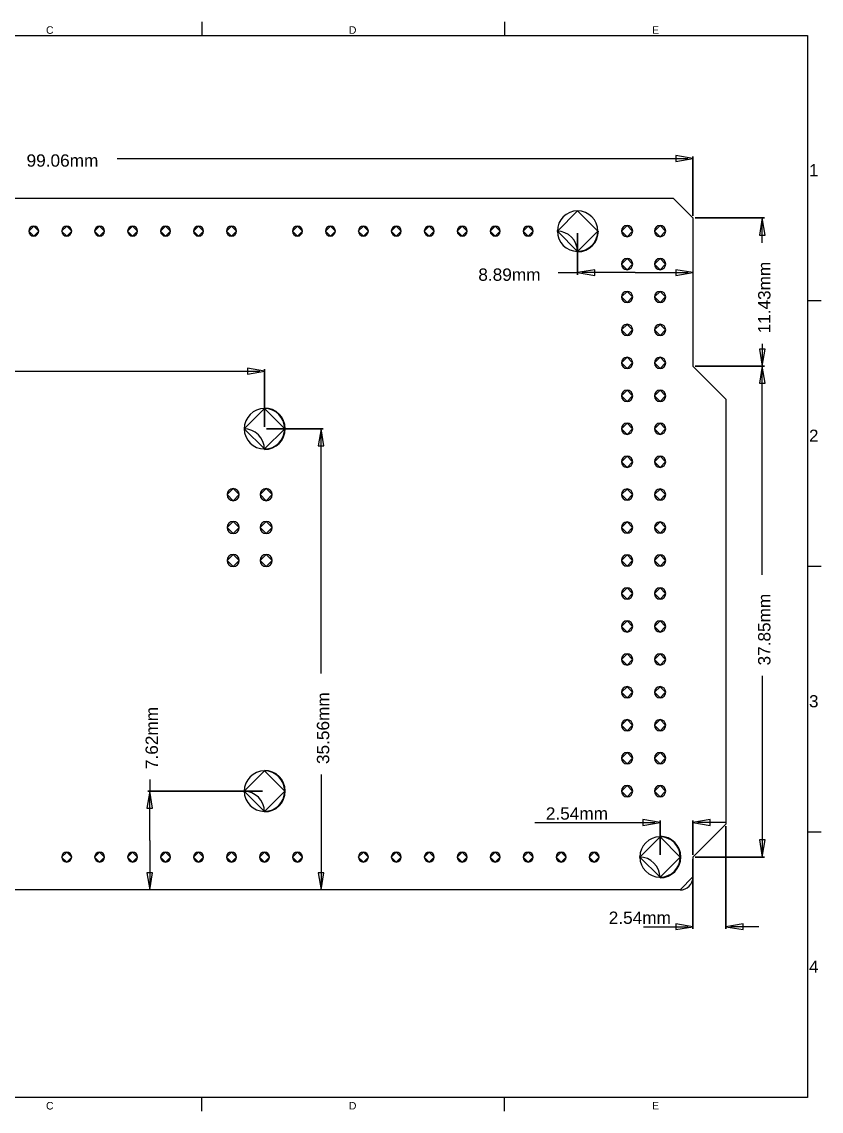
# Model space of a CAD drawing. Header units: inches. Extents: x 0 to 297, y -210 to 0.
# Drawn here: x 143 to 297, y -210 to 0 of the extents above; entities that cross this region are included whole.
import ezdxf

# ---------------------------------------------------------------- set-up
doc = ezdxf.new("R2010")
doc.units = ezdxf.units.IN
doc.header["$MEASUREMENT"] = 0
doc.styles.add('Arial0', font='arial.ttf', dxfattribs={"height": 2.265495})

msp = doc.modelspace()

# ---------------------------------------------------------------- linework, layer by layer
at = {"color": 18, "true_color": 0x000000}
for p, q in [((177.67, 0), (177.67, -2.65)), ((236.01, 0), (236.01, -2.65)), ((2.65, -2.65), (294.35, -2.65)), ((294.35, -2.65), (294.35, -207.35)), ((27.15, -34), (268.49, -34)), ((268.49, -34), (272.3, -37.81)), ((250.07, -36.45), (246.17, -40.35)), ((253.97, -40.35), (250.07, -36.45)), ((145.3, -39.39), (144.33, -40.35)), ((146.26, -40.35), (145.3, -39.39)), ((151.65, -39.39), (150.68, -40.35)), ((152.61, -40.35), (151.65, -39.39)), ((158, -39.39), (157.03, -40.35)), ((158.96, -40.35), (158, -39.39)), ((164.35, -39.39), (163.38, -40.35)), ((165.31, -40.35), (164.35, -39.39)), ((170.7, -39.39), (169.73, -40.35)), ((171.66, -40.35), (170.7, -39.39)), ((177.05, -39.39), (176.08, -40.35)), ((178.01, -40.35), (177.05, -39.39)), ((183.4, -39.39), (182.43, -40.35)), ((184.36, -40.35), (183.4, -39.39)), ((196.1, -39.39), (195.13, -40.35)), ((197.06, -40.35), (196.1, -39.39)), ((202.45, -39.39), (201.48, -40.35)), ((203.41, -40.35), (202.45, -39.39)), ((208.8, -39.39), (207.83, -40.35)), ((209.76, -40.35), (208.8, -39.39)), ((215.15, -39.39), (214.18, -40.35)), ((216.11, -40.35), (215.15, -39.39)), ((221.5, -39.39), (220.53, -40.35)), ((222.46, -40.35), (221.5, -39.39)), ((227.85, -39.39), (226.88, -40.35)), ((228.81, -40.35), (227.85, -39.39)), ((234.2, -39.39), (233.23, -40.35)), ((235.16, -40.35), (234.2, -39.39)), ((240.55, -39.39), (239.58, -40.35)), ((241.51, -40.35), (240.55, -39.39)), ((259.6, -39.27), (258.51, -40.35)), ((260.68, -40.35), (259.6, -39.27)), ((265.95, -39.27), (264.86, -40.35)), ((267.03, -40.35), (265.95, -39.27)), ((272.3, -37.81), (272.3, -66.39)), ((144.33, -40.35), (145.3, -41.32)), ((145.3, -41.32), (146.26, -40.35)), ((150.68, -40.35), (151.65, -41.32)), ((151.65, -41.32), (152.61, -40.35)), ((157.03, -40.35), (158, -41.32)), ((158, -41.32), (158.96, -40.35)), ((163.38, -40.35), (164.35, -41.32)), ((164.35, -41.32), (165.31, -40.35)), ((169.73, -40.35), (170.7, -41.32)), ((170.7, -41.32), (171.66, -40.35)), ((176.08, -40.35), (177.05, -41.32)), ((177.05, -41.32), (178.01, -40.35)), ((182.43, -40.35), (183.4, -41.32)), ((183.4, -41.32), (184.36, -40.35)), ((195.13, -40.35), (196.1, -41.32)), ((196.1, -41.32), (197.06, -40.35)), ((201.48, -40.35), (202.45, -41.32)), ((202.45, -41.32), (203.41, -40.35)), ((207.83, -40.35), (208.8, -41.32)), ((208.8, -41.32), (209.76, -40.35)), ((214.18, -40.35), (215.15, -41.32)), ((215.15, -41.32), (216.11, -40.35)), ((220.53, -40.35), (221.5, -41.32)), ((221.5, -41.32), (222.46, -40.35)), ((226.88, -40.35), (227.85, -41.32)), ((227.85, -41.32), (228.81, -40.35)), ((233.23, -40.35), (234.2, -41.32)), ((234.2, -41.32), (235.16, -40.35)), ((239.58, -40.35), (240.55, -41.32)), ((240.55, -41.32), (241.51, -40.35)), ((246.17, -40.35), (250.07, -44.25)), ((250.07, -44.25), (253.97, -40.35)), ((258.51, -40.35), (259.6, -41.44)), ((259.6, -41.44), (260.68, -40.35)), ((264.86, -40.35), (265.95, -41.44)), ((265.95, -41.44), (267.03, -40.35)), ((250.07, -44.35), (250.07, -44.35)), ((259.6, -45.62), (258.51, -46.7)), ((260.68, -46.7), (259.6, -45.62)), ((265.95, -45.62), (264.86, -46.7)), ((267.03, -46.7), (265.95, -45.62)), ((258.51, -46.7), (259.6, -47.79)), ((259.6, -47.79), (260.68, -46.7)), ((264.86, -46.7), (265.95, -47.79)), ((265.95, -47.79), (267.03, -46.7)), ((259.6, -51.97), (258.51, -53.05)), ((260.68, -53.05), (259.6, -51.97)), ((265.95, -51.97), (264.86, -53.05)), ((267.03, -53.05), (265.95, -51.97)), ((258.51, -53.05), (259.6, -54.14)), ((259.6, -54.14), (260.68, -53.05)), ((264.86, -53.05), (265.95, -54.14)), ((265.95, -54.14), (267.03, -53.05)), ((297, -53.82), (294.35, -53.82)), ((259.6, -58.32), (258.51, -59.4)), ((260.68, -59.4), (259.6, -58.32)), ((265.95, -58.32), (264.86, -59.4)), ((267.03, -59.4), (265.95, -58.32)), ((258.51, -59.4), (259.6, -60.49)), ((259.6, -60.49), (260.68, -59.4)), ((264.86, -59.4), (265.95, -60.49)), ((265.95, -60.49), (267.03, -59.4)), ((259.6, -64.67), (258.51, -65.75)), ((260.68, -65.75), (259.6, -64.67)), ((265.95, -64.67), (264.86, -65.75)), ((267.03, -65.75), (265.95, -64.67)), ((258.51, -65.75), (259.6, -66.84)), ((259.6, -66.84), (260.68, -65.75)), ((264.86, -65.75), (265.95, -66.84)), ((265.95, -66.84), (267.03, -65.75)), ((272.3, -66.39), (278.65, -72.74)), ((259.6, -71.02), (258.51, -72.1)), ((260.68, -72.1), (259.6, -71.02)), ((265.95, -71.02), (264.86, -72.1)), ((267.03, -72.1), (265.95, -71.02)), ((258.51, -72.1), (259.6, -73.19)), ((259.6, -73.19), (260.68, -72.1)), ((264.86, -72.1), (265.95, -73.19)), ((265.95, -73.19), (267.03, -72.1)), ((278.65, -72.74), (278.65, -154.65)), ((189.75, -74.55), (185.85, -78.45)), ((193.65, -78.45), (189.75, -74.55)), ((259.6, -77.37), (258.51, -78.45)), ((260.68, -78.45), (259.6, -77.37)), ((265.95, -77.37), (264.86, -78.45)), ((267.03, -78.45), (265.95, -77.37)), ((185.85, -78.45), (189.75, -82.35)), ((189.75, -82.35), (193.65, -78.45)), ((258.51, -78.45), (259.6, -79.54)), ((259.6, -79.54), (260.68, -78.45)), ((264.86, -78.45), (265.95, -79.54)), ((265.95, -79.54), (267.03, -78.45)), ((189.75, -82.45), (189.75, -82.45)), ((259.6, -83.72), (258.51, -84.8)), ((260.68, -84.8), (259.6, -83.72)), ((265.95, -83.72), (264.86, -84.8)), ((267.03, -84.8), (265.95, -83.72)), ((258.51, -84.8), (259.6, -85.89)), ((259.6, -85.89), (260.68, -84.8)), ((264.86, -84.8), (265.95, -85.89)), ((265.95, -85.89), (267.03, -84.8)), ((183.71, -89.98), (182.54, -91.15)), ((184.88, -91.15), (183.71, -89.98)), ((190.06, -89.98), (188.89, -91.15)), ((191.23, -91.15), (190.06, -89.98)), ((259.6, -90.07), (258.51, -91.15)), ((260.68, -91.15), (259.6, -90.07)), ((265.95, -90.07), (264.86, -91.15)), ((267.03, -91.15), (265.95, -90.07)), ((182.54, -91.15), (183.71, -92.32)), ((183.71, -92.32), (184.88, -91.15)), ((188.89, -91.15), (190.06, -92.32)), ((190.06, -92.32), (191.23, -91.15)), ((258.51, -91.15), (259.6, -92.24)), ((259.6, -92.24), (260.68, -91.15)), ((264.86, -91.15), (265.95, -92.24)), ((265.95, -92.24), (267.03, -91.15)), ((183.71, -96.33), (182.54, -97.5)), ((184.88, -97.5), (183.71, -96.33)), ((190.06, -96.33), (188.89, -97.5)), ((191.23, -97.5), (190.06, -96.33)), ((259.6, -96.42), (258.51, -97.5)), ((260.68, -97.5), (259.6, -96.42)), ((265.95, -96.42), (264.86, -97.5)), ((267.03, -97.5), (265.95, -96.42)), ((182.54, -97.5), (183.71, -98.67)), ((183.71, -98.67), (184.88, -97.5)), ((188.89, -97.5), (190.06, -98.67)), ((190.06, -98.67), (191.23, -97.5)), ((258.51, -97.5), (259.6, -98.59)), ((259.6, -98.59), (260.68, -97.5)), ((264.86, -97.5), (265.95, -98.59)), ((265.95, -98.59), (267.03, -97.5)), ((183.71, -102.68), (182.54, -103.85)), ((184.88, -103.85), (183.71, -102.68)), ((190.06, -102.68), (188.89, -103.85)), ((191.23, -103.85), (190.06, -102.68)), ((259.6, -102.77), (258.51, -103.85)), ((260.68, -103.85), (259.6, -102.77)), ((265.95, -102.77), (264.86, -103.85)), ((267.03, -103.85), (265.95, -102.77)), ((182.54, -103.85), (183.71, -105.02)), ((183.71, -105.02), (184.88, -103.85)), ((188.89, -103.85), (190.06, -105.02)), ((190.06, -105.02), (191.23, -103.85)), ((258.51, -103.85), (259.6, -104.94)), ((259.6, -104.94), (260.68, -103.85)), ((264.86, -103.85), (265.95, -104.94)), ((265.95, -104.94), (267.03, -103.85)), ((297, -105), (294.35, -105)), ((259.6, -109.12), (258.51, -110.2)), ((260.68, -110.2), (259.6, -109.12)), ((265.95, -109.12), (264.86, -110.2)), ((267.03, -110.2), (265.95, -109.12)), ((258.51, -110.2), (259.6, -111.29)), ((259.6, -111.29), (260.68, -110.2)), ((264.86, -110.2), (265.95, -111.29)), ((265.95, -111.29), (267.03, -110.2)), ((259.6, -115.47), (258.51, -116.55)), ((260.68, -116.55), (259.6, -115.47)), ((265.95, -115.47), (264.86, -116.55)), ((267.03, -116.55), (265.95, -115.47)), ((258.51, -116.55), (259.6, -117.64)), ((259.6, -117.64), (260.68, -116.55)), ((264.86, -116.55), (265.95, -117.64)), ((265.95, -117.64), (267.03, -116.55)), ((259.6, -121.82), (258.51, -122.9)), ((258.51, -122.9), (259.6, -123.99)), ((260.68, -122.9), (259.6, -121.82)), ((259.6, -123.99), (260.68, -122.9)), ((265.95, -121.82), (264.86, -122.9)), ((264.86, -122.9), (265.95, -123.99)), ((267.03, -122.9), (265.95, -121.82)), ((265.95, -123.99), (267.03, -122.9)), ((259.6, -128.17), (258.51, -129.25)), ((258.51, -129.25), (259.6, -130.34)), ((260.68, -129.25), (259.6, -128.17)), ((259.6, -130.34), (260.68, -129.25)), ((265.95, -128.17), (264.86, -129.25)), ((264.86, -129.25), (265.95, -130.34)), ((267.03, -129.25), (265.95, -128.17)), ((265.95, -130.34), (267.03, -129.25)), ((259.6, -134.52), (258.51, -135.6)), ((258.51, -135.6), (259.6, -136.69)), ((260.68, -135.6), (259.6, -134.52)), ((259.6, -136.69), (260.68, -135.6)), ((265.95, -134.52), (264.86, -135.6)), ((264.86, -135.6), (265.95, -136.69)), ((267.03, -135.6), (265.95, -134.52)), ((265.95, -136.69), (267.03, -135.6)), ((259.6, -140.87), (258.51, -141.95)), ((258.51, -141.95), (259.6, -143.04)), ((260.68, -141.95), (259.6, -140.87)), ((259.6, -143.04), (260.68, -141.95)), ((265.95, -140.87), (264.86, -141.95)), ((264.86, -141.95), (265.95, -143.04)), ((267.03, -141.95), (265.95, -140.87)), ((265.95, -143.04), (267.03, -141.95)), ((189.75, -144.4), (185.85, -148.3)), ((193.65, -148.3), (189.75, -144.4)), ((185.85, -148.3), (189.75, -152.2)), ((189.75, -152.2), (193.65, -148.3)), ((259.6, -147.22), (258.51, -148.3)), ((258.51, -148.3), (259.6, -149.39)), ((260.68, -148.3), (259.6, -147.22)), ((259.6, -149.39), (260.68, -148.3)), ((265.95, -147.22), (264.86, -148.3)), ((264.86, -148.3), (265.95, -149.39)), ((267.03, -148.3), (265.95, -147.22)), ((265.95, -149.39), (267.03, -148.3)), ((189.75, -152.3), (189.75, -152.3)), ((278.65, -154.65), (272.3, -161)), ((265.95, -157.1), (262.05, -161)), ((269.85, -161), (265.95, -157.1)), ((297, -156.18), (294.35, -156.18)), ((151.65, -160.04), (150.68, -161)), ((150.68, -161), (151.65, -161.97)), ((152.61, -161), (151.65, -160.04)), ((151.65, -161.97), (152.61, -161)), ((158, -160.04), (157.03, -161)), ((157.03, -161), (158, -161.97)), ((158.96, -161), (158, -160.04)), ((158, -161.97), (158.96, -161)), ((164.35, -160.04), (163.38, -161)), ((163.38, -161), (164.35, -161.97)), ((165.31, -161), (164.35, -160.04)), ((164.35, -161.97), (165.31, -161)), ((170.7, -160.04), (169.73, -161)), ((169.73, -161), (170.7, -161.97)), ((171.66, -161), (170.7, -160.04)), ((170.7, -161.97), (171.66, -161)), ((177.05, -160.04), (176.08, -161)), ((176.08, -161), (177.05, -161.97)), ((178.01, -161), (177.05, -160.04)), ((177.05, -161.97), (178.01, -161)), ((183.4, -160.04), (182.43, -161)), ((182.43, -161), (183.4, -161.97)), ((184.36, -161), (183.4, -160.04)), ((183.4, -161.97), (184.36, -161)), ((189.75, -160.04), (188.78, -161)), ((188.78, -161), (189.75, -161.97)), ((190.71, -161), (189.75, -160.04)), ((189.75, -161.97), (190.71, -161)), ((196.1, -160.04), (195.13, -161)), ((195.13, -161), (196.1, -161.97)), ((197.06, -161), (196.1, -160.04)), ((196.1, -161.97), (197.06, -161)), ((208.8, -160.04), (207.83, -161)), ((207.83, -161), (208.8, -161.97)), ((209.76, -161), (208.8, -160.04)), ((208.8, -161.97), (209.76, -161)), ((215.15, -160.04), (214.18, -161)), ((214.18, -161), (215.15, -161.97)), ((216.11, -161), (215.15, -160.04)), ((215.15, -161.97), (216.11, -161)), ((221.5, -160.04), (220.53, -161)), ((220.53, -161), (221.5, -161.97)), ((222.46, -161), (221.5, -160.04)), ((221.5, -161.97), (222.46, -161)), ((227.85, -160.04), (226.88, -161)), ((226.88, -161), (227.85, -161.97)), ((228.81, -161), (227.85, -160.04)), ((227.85, -161.97), (228.81, -161)), ((234.2, -160.04), (233.23, -161)), ((233.23, -161), (234.2, -161.97)), ((235.16, -161), (234.2, -160.04)), ((234.2, -161.97), (235.16, -161)), ((240.55, -160.04), (239.58, -161)), ((239.58, -161), (240.55, -161.97)), ((241.51, -161), (240.55, -160.04)), ((240.55, -161.97), (241.51, -161)), ((246.9, -160.04), (245.93, -161)), ((245.93, -161), (246.9, -161.97)), ((247.86, -161), (246.9, -160.04)), ((246.9, -161.97), (247.86, -161)), ((253.25, -160.04), (252.28, -161)), ((252.28, -161), (253.25, -161.97)), ((254.21, -161), (253.25, -160.04)), ((253.25, -161.97), (254.21, -161)), ((262.05, -161), (265.95, -164.9)), ((265.95, -164.9), (269.85, -161)), ((272.3, -161), (272.3, -164.85)), ((265.95, -165), (265.95, -165)), ((272.3, -164.85), (269.8, -167.35)), ((269.8, -167.35), (27.15, -167.35)), ((294.35, -207.35), (2.65, -207.35)), ((177.67, -210), (177.67, -207.35)), ((236.01, -210), (236.01, -207.35))]:
    msp.add_line(p, q, dxfattribs=at)
at = {"color": 152, "true_color": 0x007ac0}
for p, q in [((161.37, -26.35), (271.39, -26.35)), ((272.3, -26.35), (269, -25.8)), ((269, -25.8), (269, -26.9)), ((269, -26.9), (272.3, -26.35)), ((272.3, -37.41), (272.3, -25.95)), ((272.3, -25.95), (272.3, -37.41)), ((272.7, -37.81), (286.05, -37.81)), ((286.05, -37.81), (272.7, -37.81)), ((285.65, -37.81), (285.1, -41.11)), ((286.2, -41.11), (285.65, -37.81)), ((285.65, -42.63), (285.65, -38.72)), ((250.07, -40.75), (250.07, -48.75)), ((250.07, -48.75), (250.07, -40.75)), ((285.1, -41.11), (286.2, -41.11)), ((253.37, -47.8), (250.07, -48.35)), ((253.37, -48.9), (253.37, -47.8)), ((272.3, -48.35), (269, -47.8)), ((269, -47.8), (269, -48.9)), ((246.34, -48.35), (250.07, -48.35)), ((250.07, -48.35), (253.37, -48.9)), ((261.18, -48.35), (250.98, -48.35)), ((261.18, -48.35), (271.39, -48.35)), ((269, -48.9), (272.3, -48.35)), ((272.3, -48.35), (272.3, -48.35)), ((285.65, -62.08), (285.65, -65.48)), ((286.2, -63.09), (285.1, -63.09)), ((285.1, -63.09), (285.65, -66.39)), ((285.65, -66.39), (286.2, -63.09)), ((189.75, -67.35), (186.45, -66.8)), ((186.45, -66.8), (186.45, -67.9)), ((189.75, -78.05), (189.75, -66.95)), ((189.75, -66.95), (189.75, -78.05)), ((272.7, -66.39), (286.05, -66.39)), ((286.05, -66.39), (272.7, -66.39)), ((272.7, -66.39), (286.05, -66.39)), ((286.05, -66.39), (272.7, -66.39)), ((285.65, -66.39), (285.1, -69.69)), ((286.2, -69.69), (285.65, -66.39)), ((125.37, -67.35), (188.84, -67.35)), ((186.45, -67.9), (189.75, -67.35)), ((285.65, -106.63), (285.65, -67.3)), ((285.1, -69.69), (286.2, -69.69)), ((190.15, -78.45), (201.05, -78.45)), ((201.05, -78.45), (190.15, -78.45)), ((200.65, -78.45), (200.1, -81.75)), ((201.2, -81.75), (200.65, -78.45)), ((200.65, -125.63), (200.65, -79.36)), ((200.1, -81.75), (201.2, -81.75)), ((285.65, -126.08), (285.65, -160.1)), ((167.65, -146.05), (167.65, -148.3)), ((200.65, -145.08), (200.65, -166.45)), ((167.65, -148.3), (167.1, -151.6)), ((189.35, -148.3), (167.25, -148.3)), ((167.25, -148.3), (189.35, -148.3)), ((168.2, -151.6), (167.65, -148.3)), ((167.65, -157.83), (167.65, -149.21)), ((167.1, -151.6), (168.2, -151.6)), ((241.83, -154.35), (262.65, -154.35)), ((259.6, -154.35), (265.04, -154.35)), ((265.95, -154.35), (262.65, -153.8)), ((262.65, -153.8), (262.65, -154.9)), ((262.65, -154.9), (265.95, -154.35)), ((265.95, -160.6), (265.95, -153.95)), ((265.95, -153.95), (265.95, -160.6)), ((275.6, -153.8), (272.3, -154.35)), ((272.3, -160.6), (272.3, -153.95)), ((272.3, -153.95), (272.3, -160.6)), ((272.3, -154.35), (275.6, -154.9)), ((278.65, -154.35), (273.2, -154.35)), ((275.6, -154.9), (275.6, -153.8)), ((278.65, -155.05), (278.65, -174.84)), ((278.65, -174.84), (278.65, -155.05)), ((167.65, -157.83), (167.65, -166.45)), ((286.2, -157.7), (285.1, -157.7)), ((285.1, -157.7), (285.65, -161)), ((285.65, -161), (286.2, -157.7)), ((272.3, -161.4), (272.3, -174.84)), ((272.3, -174.84), (272.3, -161.4)), ((272.7, -161), (286.05, -161)), ((286.05, -161), (272.7, -161)), ((168.2, -164.05), (167.1, -164.05)), ((167.1, -164.05), (167.65, -167.35)), ((167.65, -167.35), (168.2, -164.05)), ((201.2, -164.05), (200.1, -164.05)), ((200.1, -164.05), (200.65, -167.35)), ((200.65, -167.35), (201.2, -164.05)), ((167.65, -167.35), (167.65, -167.35)), ((200.65, -167.35), (200.65, -167.35)), ((272.3, -174.44), (269, -173.89)), ((269, -173.89), (269, -174.99)), ((281.95, -173.89), (278.65, -174.44)), ((281.95, -174.99), (281.95, -173.89)), ((262.76, -174.44), (269, -174.44)), ((265.95, -174.44), (271.39, -174.44)), ((269, -174.99), (272.3, -174.44)), ((278.65, -174.44), (281.95, -174.99)), ((285, -174.44), (279.55, -174.44))]:
    msp.add_line(p, q, dxfattribs=at)
at = {"color": 18, "true_color": 0x000000}
for centre, radius, start, end in [((250.07, -40.35), 4, 270, 270), ((250.07, -40.35), 3.9, 90, 180), ((250.07, -40.35), 3.9, 0, 90), ((145.3, -40.35), 0.962, 90, 180), ((145.3, -40.35), 0.962, 0, 90), ((151.65, -40.35), 0.962, 90, 180), ((151.65, -40.35), 0.962, 0, 90), ((158, -40.35), 0.962, 90, 180), ((158, -40.35), 0.962, 0, 90), ((164.35, -40.35), 0.962, 90, 180), ((164.35, -40.35), 0.962, 0, 90), ((170.7, -40.35), 0.962, 90, 180), ((170.7, -40.35), 0.962, 0, 90), ((177.05, -40.35), 0.962, 90, 180), ((177.05, -40.35), 0.962, 0, 90), ((183.4, -40.35), 0.962, 90, 180), ((183.4, -40.35), 0.962, 0, 90), ((196.1, -40.35), 0.962, 90, 180), ((196.1, -40.35), 0.962, 0, 90), ((202.45, -40.35), 0.962, 90, 180), ((202.45, -40.35), 0.962, 0, 90), ((208.8, -40.35), 0.962, 90, 180), ((208.8, -40.35), 0.962, 0, 90), ((215.15, -40.35), 0.962, 90, 180), ((215.15, -40.35), 0.962, 0, 90), ((221.5, -40.35), 0.962, 90, 180), ((221.5, -40.35), 0.962, 0, 90), ((227.85, -40.35), 0.962, 90, 180), ((227.85, -40.35), 0.962, 0, 90), ((234.2, -40.35), 0.962, 90, 180), ((234.2, -40.35), 0.962, 0, 90), ((240.55, -40.35), 0.962, 90, 180), ((240.55, -40.35), 0.962, 0, 90), ((259.6, -40.35), 1.09, 90, 180), ((259.6, -40.35), 1.09, 0, 90), ((265.95, -40.35), 1.09, 90, 180), ((265.95, -40.35), 1.09, 0, 90), ((145.3, -40.35), 0.962, 180, 270), ((145.3, -40.35), 0.962, 270, 0), ((151.65, -40.35), 0.962, 180, 270), ((151.65, -40.35), 0.962, 270, 0), ((158, -40.35), 0.962, 180, 270), ((158, -40.35), 0.962, 270, 0), ((164.35, -40.35), 0.962, 180, 270), ((164.35, -40.35), 0.962, 270, 0), ((170.7, -40.35), 0.962, 180, 270), ((170.7, -40.35), 0.962, 270, 0), ((177.05, -40.35), 0.962, 180, 270), ((177.05, -40.35), 0.962, 270, 0), ((183.4, -40.35), 0.962, 180, 270), ((183.4, -40.35), 0.962, 270, 0), ((196.1, -40.35), 0.962, 180, 270), ((196.1, -40.35), 0.962, 270, 0), ((202.45, -40.35), 0.962, 180, 270), ((202.45, -40.35), 0.962, 270, 0), ((208.8, -40.35), 0.962, 180, 270), ((208.8, -40.35), 0.962, 270, 0), ((215.15, -40.35), 0.962, 180, 270), ((215.15, -40.35), 0.962, 270, 0), ((221.5, -40.35), 0.962, 180, 270), ((221.5, -40.35), 0.962, 270, 0), ((227.85, -40.35), 0.962, 180, 270), ((227.85, -40.35), 0.962, 270, 0), ((234.2, -40.35), 0.962, 180, 270), ((234.2, -40.35), 0.962, 270, 0), ((240.55, -40.35), 0.962, 180, 270), ((240.55, -40.35), 0.962, 270, 0), ((246.07, -44.35), 4, 0, 90), ((250.07, -40.35), 3.9, 180, 270), ((250.07, -40.35), 4, 270, 0), ((250.07, -40.35), 3.9, 270, 0), ((259.6, -40.35), 1.09, 180, 270), ((259.6, -40.35), 1.09, 270, 0), ((265.95, -40.35), 1.09, 180, 270), ((265.95, -40.35), 1.09, 270, 0), ((259.6, -46.7), 1.09, 90, 180), ((259.6, -46.7), 1.09, 0, 90), ((265.95, -46.7), 1.09, 90, 180), ((265.95, -46.7), 1.09, 0, 90), ((259.6, -46.7), 1.09, 180, 270), ((259.6, -46.7), 1.09, 270, 0), ((265.95, -46.7), 1.09, 180, 270), ((265.95, -46.7), 1.09, 270, 0), ((259.6, -53.05), 1.09, 90, 180), ((259.6, -53.05), 1.09, 0, 90), ((265.95, -53.05), 1.09, 90, 180), ((265.95, -53.05), 1.09, 0, 90), ((259.6, -53.05), 1.09, 180, 270), ((259.6, -53.05), 1.09, 270, 0), ((265.95, -53.05), 1.09, 180, 270), ((265.95, -53.05), 1.09, 270, 0), ((259.6, -59.4), 1.09, 90, 180), ((259.6, -59.4), 1.09, 0, 90), ((265.95, -59.4), 1.09, 90, 180), ((265.95, -59.4), 1.09, 0, 90), ((259.6, -59.4), 1.09, 180, 270), ((259.6, -59.4), 1.09, 270, 0), ((265.95, -59.4), 1.09, 180, 270), ((265.95, -59.4), 1.09, 270, 0), ((259.6, -65.75), 1.09, 90, 180), ((259.6, -65.75), 1.09, 0, 90), ((265.95, -65.75), 1.09, 90, 180), ((265.95, -65.75), 1.09, 0, 90), ((259.6, -65.75), 1.09, 180, 270), ((259.6, -65.75), 1.09, 270, 0), ((265.95, -65.75), 1.09, 180, 270), ((265.95, -65.75), 1.09, 270, 0), ((259.6, -72.1), 1.09, 90, 180), ((259.6, -72.1), 1.09, 0, 90), ((265.95, -72.1), 1.09, 90, 180), ((265.95, -72.1), 1.09, 0, 90), ((259.6, -72.1), 1.09, 180, 270), ((259.6, -72.1), 1.09, 270, 0), ((265.95, -72.1), 1.09, 180, 270), ((265.95, -72.1), 1.09, 270, 0), ((189.75, -78.45), 3.9, 90, 180), ((189.75, -78.45), 4, 270, 90), ((189.75, -78.45), 3.9, 0, 90), ((259.6, -78.45), 1.09, 90, 180), ((259.6, -78.45), 1.09, 0, 90), ((265.95, -78.45), 1.09, 90, 180), ((265.95, -78.45), 1.09, 0, 90), ((185.75, -82.45), 4, 0, 90), ((189.75, -78.45), 3.9, 180, 270), ((189.75, -78.45), 4, 270, 0), ((193.75, -82.45), 4, 180, 180), ((189.75, -78.45), 3.9, 270, 0), ((259.6, -78.45), 1.09, 180, 270), ((259.6, -78.45), 1.09, 270, 0), ((265.95, -78.45), 1.09, 180, 270), ((265.95, -78.45), 1.09, 270, 0), ((259.6, -84.8), 1.09, 90, 180), ((259.6, -84.8), 1.09, 0, 90), ((265.95, -84.8), 1.09, 90, 180), ((265.95, -84.8), 1.09, 0, 90), ((259.6, -84.8), 1.09, 180, 270), ((259.6, -84.8), 1.09, 270, 0), ((265.95, -84.8), 1.09, 180, 270), ((265.95, -84.8), 1.09, 270, 0), ((183.71, -91.15), 1.17, 90, 180), ((183.71, -91.15), 1.17, 0, 90), ((190.06, -91.15), 1.17, 90, 180), ((190.06, -91.15), 1.17, 0, 90), ((259.6, -91.15), 1.09, 90, 180), ((259.6, -91.15), 1.09, 0, 90), ((265.95, -91.15), 1.09, 90, 180), ((265.95, -91.15), 1.09, 0, 90), ((183.71, -91.15), 1.17, 180, 270), ((183.71, -91.15), 1.17, 270, 0), ((190.06, -91.15), 1.17, 180, 270), ((190.06, -91.15), 1.17, 270, 0), ((259.6, -91.15), 1.09, 180, 270), ((259.6, -91.15), 1.09, 270, 0), ((265.95, -91.15), 1.09, 180, 270), ((265.95, -91.15), 1.09, 270, 0), ((183.71, -97.5), 1.17, 90, 180), ((183.71, -97.5), 1.17, 0, 90), ((190.06, -97.5), 1.17, 90, 180), ((190.06, -97.5), 1.17, 0, 90), ((259.6, -97.5), 1.09, 90, 180), ((259.6, -97.5), 1.09, 0, 90), ((265.95, -97.5), 1.09, 90, 180), ((265.95, -97.5), 1.09, 0, 90), ((183.71, -97.5), 1.17, 180, 270), ((183.71, -97.5), 1.17, 270, 0), ((190.06, -97.5), 1.17, 180, 270), ((190.06, -97.5), 1.17, 270, 0), ((259.6, -97.5), 1.09, 180, 270), ((259.6, -97.5), 1.09, 270, 0), ((265.95, -97.5), 1.09, 180, 270), ((265.95, -97.5), 1.09, 270, 0), ((183.71, -103.85), 1.17, 90, 180), ((183.71, -103.85), 1.17, 0, 90), ((190.06, -103.85), 1.17, 90, 180), ((190.06, -103.85), 1.17, 0, 90), ((259.6, -103.85), 1.09, 90, 180), ((259.6, -103.85), 1.09, 0, 90), ((265.95, -103.85), 1.09, 90, 180), ((265.95, -103.85), 1.09, 0, 90), ((183.71, -103.85), 1.17, 180, 270), ((183.71, -103.85), 1.17, 270, 0), ((190.06, -103.85), 1.17, 180, 270), ((190.06, -103.85), 1.17, 270, 0), ((259.6, -103.85), 1.09, 180, 270), ((259.6, -103.85), 1.09, 270, 0), ((265.95, -103.85), 1.09, 180, 270), ((265.95, -103.85), 1.09, 270, 0), ((259.6, -110.2), 1.09, 90, 180), ((259.6, -110.2), 1.09, 0, 90), ((265.95, -110.2), 1.09, 90, 180), ((265.95, -110.2), 1.09, 0, 90), ((259.6, -110.2), 1.09, 180, 270), ((259.6, -110.2), 1.09, 270, 0), ((265.95, -110.2), 1.09, 180, 270), ((265.95, -110.2), 1.09, 270, 0), ((259.6, -116.55), 1.09, 90, 180), ((259.6, -116.55), 1.09, 0, 90), ((265.95, -116.55), 1.09, 90, 180), ((265.95, -116.55), 1.09, 0, 90), ((259.6, -116.55), 1.09, 180, 270), ((259.6, -116.55), 1.09, 270, 0), ((265.95, -116.55), 1.09, 180, 270), ((265.95, -116.55), 1.09, 270, 0), ((259.6, -122.9), 1.09, 90, 180), ((259.6, -122.9), 1.09, 180, 270), ((259.6, -122.9), 1.09, 0, 90), ((259.6, -122.9), 1.09, 270, 0), ((265.95, -122.9), 1.09, 90, 180), ((265.95, -122.9), 1.09, 180, 270), ((265.95, -122.9), 1.09, 0, 90), ((265.95, -122.9), 1.09, 270, 0), ((259.6, -129.25), 1.09, 90, 180), ((259.6, -129.25), 1.09, 180, 270), ((259.6, -129.25), 1.09, 0, 90), ((259.6, -129.25), 1.09, 270, 0), ((265.95, -129.25), 1.09, 90, 180), ((265.95, -129.25), 1.09, 180, 270), ((265.95, -129.25), 1.09, 0, 90), ((265.95, -129.25), 1.09, 270, 0), ((259.6, -135.6), 1.09, 90, 180), ((259.6, -135.6), 1.09, 180, 270), ((259.6, -135.6), 1.09, 0, 90), ((259.6, -135.6), 1.09, 270, 0), ((265.95, -135.6), 1.09, 90, 180), ((265.95, -135.6), 1.09, 180, 270), ((265.95, -135.6), 1.09, 0, 90), ((265.95, -135.6), 1.09, 270, 0), ((259.6, -141.95), 1.09, 90, 180), ((259.6, -141.95), 1.09, 180, 270), ((259.6, -141.95), 1.09, 0, 90), ((259.6, -141.95), 1.09, 270, 0), ((265.95, -141.95), 1.09, 90, 180), ((265.95, -141.95), 1.09, 180, 270), ((265.95, -141.95), 1.09, 0, 90), ((265.95, -141.95), 1.09, 270, 0), ((189.75, -148.3), 3.9, 90, 180), ((189.75, -148.3), 4, 270, 90), ((189.75, -148.3), 3.9, 0, 90), ((185.75, -152.3), 4, 0, 90), ((189.75, -148.3), 3.9, 180, 270), ((189.75, -148.3), 4, 270, 0), ((193.75, -152.3), 4, 180, 180), ((189.75, -148.3), 3.9, 270, 0), ((259.6, -148.3), 1.09, 90, 180), ((259.6, -148.3), 1.09, 180, 270), ((259.6, -148.3), 1.09, 0, 90), ((259.6, -148.3), 1.09, 270, 0), ((265.95, -148.3), 1.09, 90, 180), ((265.95, -148.3), 1.09, 180, 270), ((265.95, -148.3), 1.09, 0, 90), ((265.95, -148.3), 1.09, 270, 0), ((265.95, -161), 3.9, 90, 180), ((265.95, -161), 4, 270, 90), ((265.95, -161), 3.9, 0, 90), ((151.65, -161), 0.962, 90, 180), ((151.65, -161), 0.962, 180, 270), ((151.65, -161), 0.962, 0, 90), ((151.65, -161), 0.962, 270, 0), ((158, -161), 0.962, 90, 180), ((158, -161), 0.962, 180, 270), ((158, -161), 0.962, 0, 90), ((158, -161), 0.962, 270, 0), ((164.35, -161), 0.962, 90, 180), ((164.35, -161), 0.962, 180, 270), ((164.35, -161), 0.962, 0, 90), ((164.35, -161), 0.962, 270, 0), ((170.7, -161), 0.962, 90, 180), ((170.7, -161), 0.962, 180, 270), ((170.7, -161), 0.962, 0, 90), ((170.7, -161), 0.962, 270, 0), ((177.05, -161), 0.962, 90, 180), ((177.05, -161), 0.962, 180, 270), ((177.05, -161), 0.962, 0, 90), ((177.05, -161), 0.962, 270, 0), ((183.4, -161), 0.962, 90, 180), ((183.4, -161), 0.962, 180, 270), ((183.4, -161), 0.962, 0, 90), ((183.4, -161), 0.962, 270, 0), ((189.75, -161), 0.962, 90, 180), ((189.75, -161), 0.962, 180, 270), ((189.75, -161), 0.962, 0, 90), ((189.75, -161), 0.962, 270, 0), ((196.1, -161), 0.962, 90, 180), ((196.1, -161), 0.962, 180, 270), ((196.1, -161), 0.962, 0, 90), ((196.1, -161), 0.962, 270, 0), ((208.8, -161), 0.962, 90, 180), ((208.8, -161), 0.962, 180, 270), ((208.8, -161), 0.962, 0, 90), ((208.8, -161), 0.962, 270, 0), ((215.15, -161), 0.962, 90, 180), ((215.15, -161), 0.962, 180, 270), ((215.15, -161), 0.962, 0, 90), ((215.15, -161), 0.962, 270, 0), ((221.5, -161), 0.962, 90, 180), ((221.5, -161), 0.962, 180, 270), ((221.5, -161), 0.962, 0, 90), ((221.5, -161), 0.962, 270, 0), ((227.85, -161), 0.962, 90, 180), ((227.85, -161), 0.962, 180, 270), ((227.85, -161), 0.962, 0, 90), ((227.85, -161), 0.962, 270, 0), ((234.2, -161), 0.962, 90, 180), ((234.2, -161), 0.962, 180, 270), ((234.2, -161), 0.962, 0, 90), ((234.2, -161), 0.962, 270, 0), ((240.55, -161), 0.962, 90, 180), ((240.55, -161), 0.962, 180, 270), ((240.55, -161), 0.962, 0, 90), ((240.55, -161), 0.962, 270, 0), ((246.9, -161), 0.962, 90, 180), ((246.9, -161), 0.962, 180, 270), ((246.9, -161), 0.962, 0, 90), ((246.9, -161), 0.962, 270, 0), ((253.25, -161), 0.962, 90, 180), ((253.25, -161), 0.962, 180, 270), ((253.25, -161), 0.962, 0, 90), ((253.25, -161), 0.962, 270, 0), ((261.95, -165), 4, 0, 0), ((261.95, -165), 4, 0, 90), ((265.95, -161), 3.9, 180, 270), ((265.95, -161), 4, 270, 0), ((265.95, -161), 3.9, 270, 0), ((269.8, -164.85), 2.5, 270, 0)]:
    msp.add_arc(centre, radius, start, end, dxfattribs=at)

# ---------------------------------------------------------------- texts
at = {"color": 18, "true_color": 0x000000, "style": 'Arial0'}
for s, height, p in [('C', 1.45, (147.66, -2.32)), ('D', 1.45, (206, -2.32)), ('E', 1.45, (264.41, -2.32)), ('1', 2.34, (294.66, -29.78)), ('2', 2.34, (294.66, -80.96)), ('3', 2.34, (294.66, -132.14)), ('4', 2.34, (294.66, -183.31)), ('C', 1.45, (147.66, -209.67)), ('D', 1.45, (206, -209.67)), ('E', 1.45, (264.41, -209.67))]:
    msp.add_text(s, height=height, dxfattribs=at).set_placement(p)
at = {"color": 12, "true_color": 0xc00000, "style": 'Arial0'}
for s, p in [('99.06mm', (143.92, -27.93)), ('8.89mm', (230.95, -49.93)), ('2.54mm', (243.95, -153.8)), ('2.54mm', (256.07, -173.89))]:
    msp.add_text(s, height=2.375, dxfattribs=at).set_placement(p)
for s, p in [('11.43mm', (287.22, -60.08)), ('37.85mm', (287.22, -124.08)), ('35.56mm', (202.22, -143.08)), ('7.62mm', (169.22, -144.05))]:
    msp.add_text(s, height=2.375, rotation=90, dxfattribs=at).set_placement(p)

doc.saveas('drawing.dxf')
